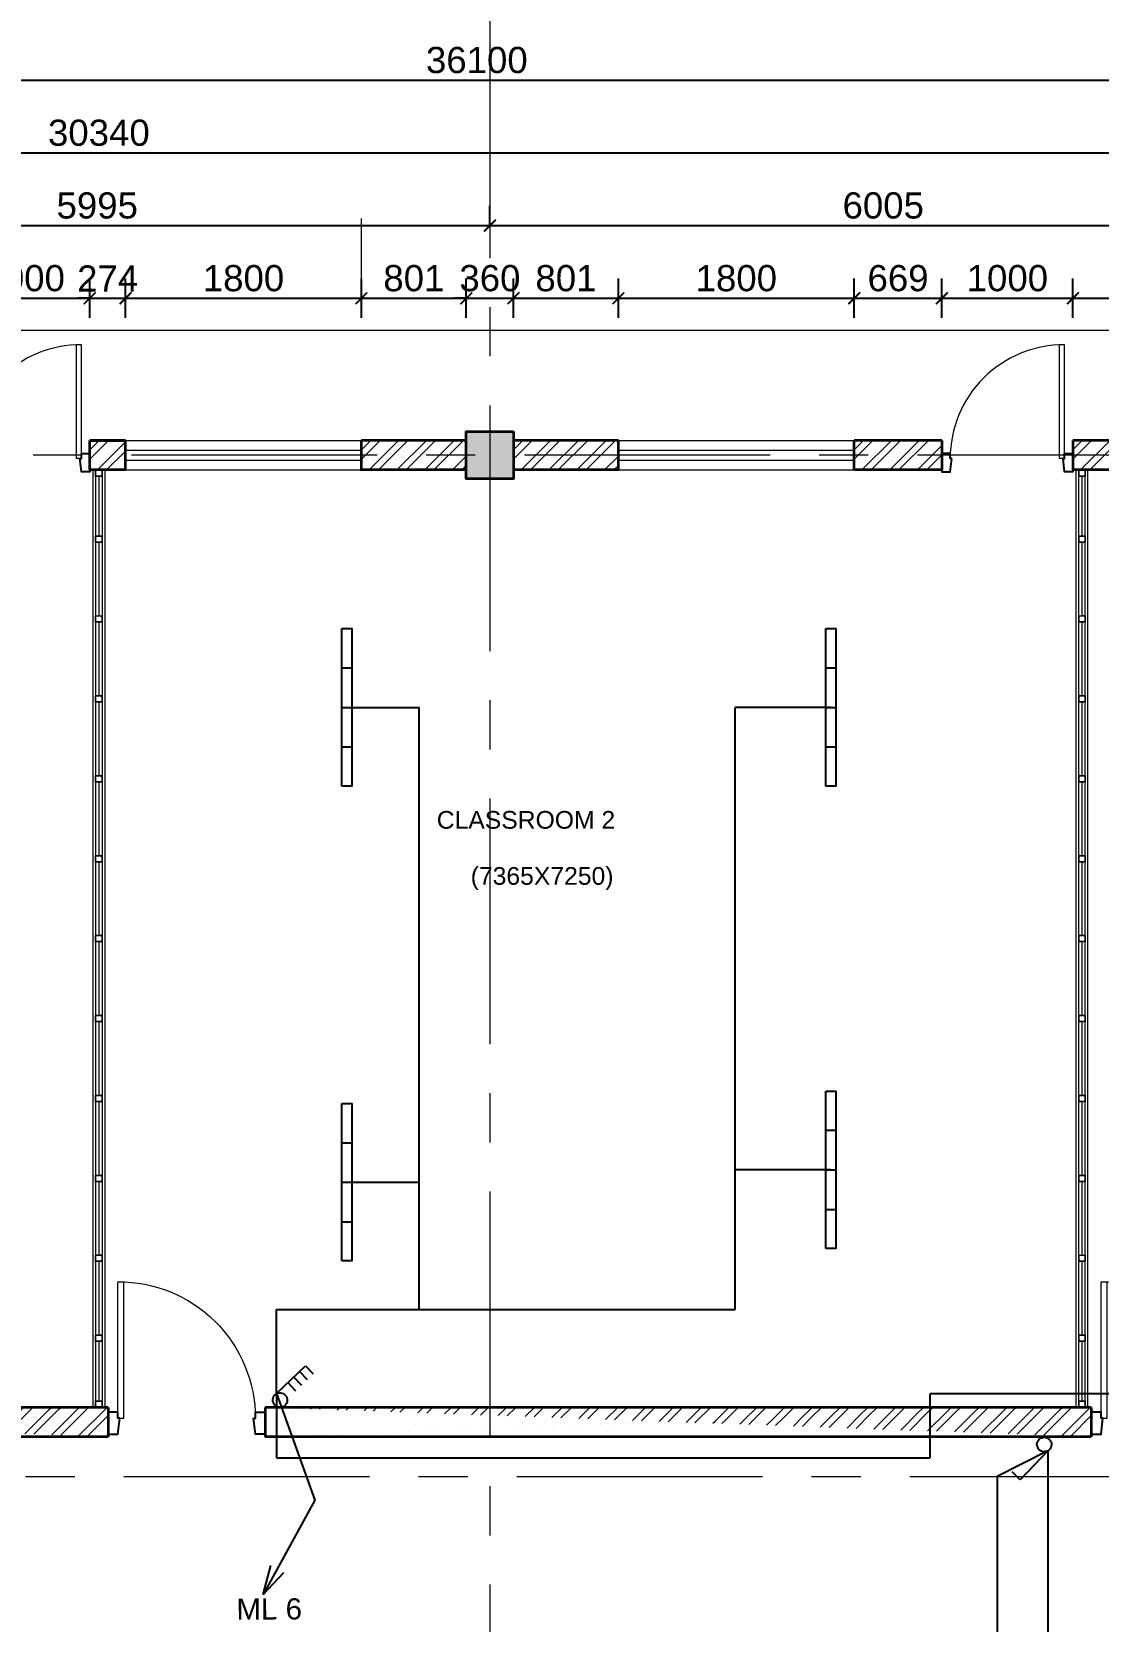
# Model space of a CAD drawing. Header units: inches. Extents: x 527934 to 2134587, y -408734 to 227304.
# Drawn here: x 1713119 to 1721260, y 605 to 12737 of the extents above; entities that cross this region are included whole.
import ezdxf

# ---------------------------------------------------------------- set-up
doc = ezdxf.new("R2010")
doc.units = ezdxf.units.IN
doc.header["$MEASUREMENT"] = 0
doc.linetypes.add('CENTER', pattern=[2, 1.25, -0.25, 0.25, -0.25])
for name, color, linetype, lineweight in [('1 LIGHT N SWITCH', 3, 'Continuous', 25), ('6 LIGHT PT WIRING', 3, 'Continuous', 25), ('centre line', 1, 'CENTER', 9), ('dim', 253, 'Continuous', 9), ('door', 77, 'Continuous', 13), ('enclosure - exterior', 30, 'Continuous', 30), ('furniture', 253, 'Continuous', 5), ('hatch', 250, 'Continuous', 5), ('hatch 2', 251, 'Continuous', 5), ('Index_Contour', 1, 'Continuous', 20), ('INSULATION', 253, 'Continuous', 5), ('metal', 40, 'Continuous', 18), ('partition wall', 5, 'Continuous', 20), ('plinth', 5, 'Continuous', 9), ('sill', 253, 'Continuous', 13), ('text', 7, 'Continuous', 13), ('wall - brick', 30, 'Continuous', 35), ('window', 1, 'Continuous', 15)]:
    doc.layers.add(name, color=color, linetype=linetype, lineweight=lineweight)
doc.styles.add('labelling', font='arial.ttf')
doc.styles.get("Standard").update_dxf_attribs({"font": 'arial.ttf'})
doc.linetypes.add('BATTING', pattern='A,0.0001,-0.1,[134,ltypeshp.shx,S=0.1,R=0,X=-0.1,Y=0],-0.2,[134,ltypeshp.shx,S=0.1,R=180,X=0.1,Y=0],-0.1', length=0.4001)
doc.dimstyles.new('dim 100', dxfattribs={"dimtxt": 200, "dimasz": 90, "dimexe": 150, "dimexo": 150, "dimgap": 50, "dimtad": 1, "dimdec": 0, "dimzin": 0, "dimdsep": 46, "dimtxsty": 'Standard', "dimblk": 'ARCHTICK', "dimcen": 100, "dimdle": 150, "dimazin": 0, "dimtfac": 1, "dimtdec": 0, "dimtix": 1, "dimtmove": 2, "dimatfit": 3, "dimfxl": 150, "dimfxlon": 1, "dimtolj": 1, "dimtzin": 0, "dimarcsym": 0})

# ---------------------------------------------------------------- blocks, each defined once
blk = doc.blocks.new('hhhddhdhhdhd')
at = {"layer": 'hatch 2'}
h = blk.add_hatch(dxfattribs=at)
h.set_pattern_fill('ANSI31', color=256, scale=10.11854614201475, angle=180)
h.set_pattern_definition([(225, (0, 0), (0.8943615740959506, -0.894361574095951), [])])
h.paths.add_polyline_path([(2732476.997218427, 3237924.497344343), (2732476.997218427, 3237970.497344343), (2732522.997218427, 3237970.497344343), (2732522.997218427, 3237924.497344343)], flags=16)
edge = h.paths.add_edge_path()
edge.add_line((2732475.497218427, 3237972.497344343), (2732524.497218427, 3237972.497344343))
edge.add_arc((2732524.497218427, 3237971.997344343), 0.5, 0, 90, ccw=False)
edge.add_line((2732524.997218427, 3237971.997344343), (2732524.997218427, 3237922.997344343))
edge.add_arc((2732524.497218427, 3237922.997344343), 0.5, -90, 0, ccw=False)
edge.add_line((2732524.497218427, 3237922.497344343), (2732475.497218427, 3237922.497344343))
edge.add_arc((2732475.497218427, 3237922.997344343), 0.5, 180, 270, ccw=False)
edge.add_line((2732474.997218427, 3237922.997344343), (2732474.997218427, 3237971.809960568))
edge.add_arc((2732475.621186423, 3237971.881629747), 0.628070479563874, 101.38373853772163, 186.5522990226772, ccw=False)
at = {"layer": 'metal'}
for p, q in [((2732474.997218427, 3237922.997344343), (2732474.997218427, 3237971.809960568)), ((2732475.497218427, 3237972.497344343), (2732524.497218427, 3237972.497344343)), ((2732524.497218427, 3237922.497344343), (2732475.497218427, 3237922.497344343)), ((2732476.997218427, 3237970.497344343), (2732522.997218427, 3237970.497344343)), ((2732476.997218427, 3237924.497344343), (2732476.997218427, 3237970.497344343)), ((2732522.997218427, 3237924.497344343), (2732476.997218427, 3237924.497344343)), ((2732522.997218427, 3237970.497344343), (2732522.997218427, 3237924.497344343)), ((2732524.997218427, 3237971.997344343), (2732524.997218427, 3237922.997344343))]:
    blk.add_line(p, q, dxfattribs=at)
for centre, radius, start, end in [((2732475.621186423, 3237971.881629747), 0.628070479563874, 101.3837385377217, 186.5522990226772), ((2732475.497218427, 3237922.997344343), 0.5, 180, 270), ((2732524.497218427, 3237971.997344343), 0.5, 0, 90), ((2732524.497218427, 3237922.997344343), 0.5, 270, 0)]:
    blk.add_arc(centre, radius, start, end, dxfattribs=at)
blk = doc.blocks.new('Dd1')
at = {"layer": 'door'}
for p, q in [((6330598.909815274, 14377.03910187684), (6330624.909815274, 14377.03910187684)), ((6330624.909815274, 14377.03910187684), (6330624.909815274, 13509.62916418879)), ((6330586.909815274, 14339.03910187684), (6330586.909815273, 13509.05983945176))]:
    blk.add_line(p, q, dxfattribs=at)
at = {"layer": 'door', "lineweight": 25}
for points in [[(6330598.909815274, 14377.03910187684), (6330586.909815274, 14377.03910187684), (6330586.909815274, 14339.03910187684), (6330523.909815274, 14339.03910187684), (6330523.909815274, 14479.03910187684), (6330586.909815274, 14479.03910187684)], [(6331448.909815274, 14377.03910187684), (6331460.909815274, 14377.03910187684), (6331460.909815274, 14339.03910187684), (6331523.909815274, 14339.03910187684), (6331523.909815274, 14479.03910187684), (6331460.909815274, 14479.03910187684)]]:
    blk.add_lwpolyline(points, close=True, dxfattribs=at)
at = {"layer": 'door'}
blk.add_arc((6330592.909815274, 14377.03910187684), 868, 269.6039430704651, 0, dxfattribs=at)
blk = doc.blocks.new('_ArchTick')
at = {"color": 0, "linetype": 'ByBlock', "const_width": 0.15}
blk.add_lwpolyline([(-0.5, -0.5), (0.5, 0.5)], dxfattribs=at)
blk = doc.blocks.new('*D2528')
at = {"layer": 'Defpoints', "color": 0, "ltscale": 400}
for p in [(1713561.265545186, 10702.72027792875), (1712561.266017248, 9392.117507182062), (1713561.265545186, 9392.117507182062)]:
    blk.add_point(p, dxfattribs=at)
at = {"layer": 'dim', "color": 0, "lineweight": -2, "ltscale": 400}
for p, q in [((1712561.266017248, 10552.72027792875), (1712561.266017248, 10852.72027792875)), ((1713561.265545186, 10552.72027792875), (1713561.265545186, 10852.72027792875)), ((1712411.266017248, 10702.72027792875), (1713711.265545186, 10702.72027792875))]:
    blk.add_line(p, q, dxfattribs=at)
at = {"layer": 'dim', "color": 0, "lineweight": -2, "ltscale": 400, "xscale": 90, "yscale": 90, "zscale": 90, "rotation": 180}
blk.add_blockref('_ArchTick', (1712561.266017248, 10702.72027792875), dxfattribs=at)
at = {"layer": 'dim', "color": 0, "lineweight": -2, "ltscale": 400, "xscale": 90, "yscale": 90, "zscale": 90}
blk.add_blockref('_ArchTick', (1713561.265545186, 10702.72027792875), dxfattribs=at)
at = {"layer": 'dim', "color": 0, "ltscale": 400, "insert": (1713061.265781217, 10854.83487547309), "char_height": 200, "attachment_point": 5}
blk.add_mtext('\\A1;1000', dxfattribs=at)
blk = doc.blocks.new('*D2529')
at = {"layer": 'Defpoints', "color": 0, "ltscale": 400}
for p in [(1715635.265484822, 10702.72027792875), (1713835.265484823, 9617.117507182527), (1715635.265484822, 9617.117507182527)]:
    blk.add_point(p, dxfattribs=at)
at = {"layer": 'dim', "color": 0, "lineweight": -2, "ltscale": 400}
for p, q in [((1713835.265484823, 10552.72027792875), (1713835.265484823, 10852.72027792875)), ((1715635.265484822, 10552.72027792875), (1715635.265484822, 10852.72027792875)), ((1713685.265484823, 10702.72027792875), (1715785.265484822, 10702.72027792875))]:
    blk.add_line(p, q, dxfattribs=at)
at = {"layer": 'dim', "color": 0, "lineweight": -2, "ltscale": 400, "xscale": 90, "yscale": 90, "zscale": 90, "rotation": 180}
blk.add_blockref('_ArchTick', (1713835.265484823, 10702.72027792875), dxfattribs=at)
at = {"layer": 'dim', "color": 0, "lineweight": -2, "ltscale": 400, "xscale": 90, "yscale": 90, "zscale": 90}
blk.add_blockref('_ArchTick', (1715635.265484822, 10702.72027792875), dxfattribs=at)
at = {"layer": 'dim', "color": 0, "ltscale": 400, "insert": (1714735.265484823, 10854.83487547309), "char_height": 200, "attachment_point": 5}
blk.add_mtext('\\A1;1800', dxfattribs=at)
blk = doc.blocks.new('*D2530')
at = {"layer": 'Defpoints', "color": 0, "ltscale": 400}
for p in [(1716436.265484822, 10702.72027792875), (1715635.265484822, 9617.117507182527), (1716436.265484822, 9617.117507182527)]:
    blk.add_point(p, dxfattribs=at)
at = {"layer": 'dim', "color": 0, "lineweight": -2, "ltscale": 400}
for p, q in [((1715635.265484822, 10552.72027792875), (1715635.265484822, 10852.72027792875)), ((1716436.265484822, 10552.72027792875), (1716436.265484822, 10852.72027792875)), ((1715485.265484822, 10702.72027792875), (1716586.265484822, 10702.72027792875))]:
    blk.add_line(p, q, dxfattribs=at)
at = {"layer": 'dim', "color": 0, "lineweight": -2, "ltscale": 400, "xscale": 90, "yscale": 90, "zscale": 90, "rotation": 180}
blk.add_blockref('_ArchTick', (1715635.265484822, 10702.72027792875), dxfattribs=at)
at = {"layer": 'dim', "color": 0, "lineweight": -2, "ltscale": 400, "xscale": 90, "yscale": 90, "zscale": 90}
blk.add_blockref('_ArchTick', (1716436.265484822, 10702.72027792875), dxfattribs=at)
at = {"layer": 'dim', "color": 0, "ltscale": 400, "insert": (1716035.765484822, 10854.83487547309), "char_height": 200, "attachment_point": 5}
blk.add_mtext('\\A1;801', dxfattribs=at)
blk = doc.blocks.new('*D2531')
at = {"layer": 'Defpoints', "color": 0, "ltscale": 400}
for p in [(1716796.265484822, 10702.72027792875), (1716436.265484822, 9684.617507182527), (1716796.265484822, 9684.617507182527)]:
    blk.add_point(p, dxfattribs=at)
at = {"layer": 'dim', "color": 0, "lineweight": -2, "ltscale": 400}
for p, q in [((1716436.265484822, 10552.72027792875), (1716436.265484822, 10852.72027792875)), ((1716796.265484822, 10552.72027792875), (1716796.265484822, 10852.72027792875)), ((1716436.265484822, 10702.72027792875), (1716346.265484822, 10702.72027792875)), ((1716436.265484822, 10702.72027792875), (1716796.265484822, 10702.72027792875)), ((1716796.265484822, 10702.72027792875), (1716886.265484822, 10702.72027792875))]:
    blk.add_line(p, q, dxfattribs=at)
at = {"layer": 'dim', "color": 0, "lineweight": -2, "ltscale": 400, "xscale": 90, "yscale": 90, "zscale": 90}
blk.add_blockref('_ArchTick', (1716436.265484822, 10702.72027792875), dxfattribs=at)
at = {"layer": 'dim', "color": 0, "lineweight": -2, "ltscale": 400, "xscale": 90, "yscale": 90, "zscale": 90, "rotation": 180}
blk.add_blockref('_ArchTick', (1716796.265484822, 10702.72027792875), dxfattribs=at)
at = {"layer": 'dim', "color": 0, "ltscale": 400, "insert": (1716616.265484822, 10854.9030882971), "char_height": 200, "attachment_point": 5}
blk.add_mtext('\\A1;360', dxfattribs=at)
blk = doc.blocks.new('*D2532')
at = {"layer": 'Defpoints', "color": 0, "ltscale": 400}
for p in [(1717597.265515205, 10702.72027792875), (1716796.265484822, 9617.117507182062), (1717597.265515205, 9617.117507182062)]:
    blk.add_point(p, dxfattribs=at)
at = {"layer": 'dim', "color": 0, "lineweight": -2, "ltscale": 400}
for p, q in [((1716796.265484822, 10552.72027792875), (1716796.265484822, 10852.72027792875)), ((1717597.265515205, 10552.72027792875), (1717597.265515205, 10852.72027792875)), ((1716646.265484822, 10702.72027792875), (1717747.265515205, 10702.72027792875))]:
    blk.add_line(p, q, dxfattribs=at)
at = {"layer": 'dim', "color": 0, "lineweight": -2, "ltscale": 400, "xscale": 90, "yscale": 90, "zscale": 90, "rotation": 180}
blk.add_blockref('_ArchTick', (1716796.265484822, 10702.72027792875), dxfattribs=at)
at = {"layer": 'dim', "color": 0, "lineweight": -2, "ltscale": 400, "xscale": 90, "yscale": 90, "zscale": 90}
blk.add_blockref('_ArchTick', (1717597.265515205, 10702.72027792875), dxfattribs=at)
at = {"layer": 'dim', "color": 0, "ltscale": 400, "insert": (1717196.765500013, 10854.83487547309), "char_height": 200, "attachment_point": 5}
blk.add_mtext('\\A1;801', dxfattribs=at)
blk = doc.blocks.new('*D2533')
at = {"layer": 'Defpoints', "color": 0, "ltscale": 400}
for p in [(1719397.265515205, 10702.72027792875), (1717597.265515205, 9617.117507182527), (1719397.265515205, 9617.117507182527)]:
    blk.add_point(p, dxfattribs=at)
at = {"layer": 'dim', "color": 0, "lineweight": -2, "ltscale": 400}
for p, q in [((1717597.265515205, 10552.72027792875), (1717597.265515205, 10852.72027792875)), ((1719397.265515205, 10552.72027792875), (1719397.265515205, 10852.72027792875)), ((1717447.265515205, 10702.72027792875), (1719547.265515205, 10702.72027792875))]:
    blk.add_line(p, q, dxfattribs=at)
at = {"layer": 'dim', "color": 0, "lineweight": -2, "ltscale": 400, "xscale": 90, "yscale": 90, "zscale": 90, "rotation": 180}
blk.add_blockref('_ArchTick', (1717597.265515205, 10702.72027792875), dxfattribs=at)
at = {"layer": 'dim', "color": 0, "lineweight": -2, "ltscale": 400, "xscale": 90, "yscale": 90, "zscale": 90}
blk.add_blockref('_ArchTick', (1719397.265515205, 10702.72027792875), dxfattribs=at)
at = {"layer": 'dim', "color": 0, "ltscale": 400, "insert": (1718497.265515205, 10854.83487547309), "char_height": 200, "attachment_point": 5}
blk.add_mtext('\\A1;1800', dxfattribs=at)
blk = doc.blocks.new('*D2534')
at = {"layer": 'Defpoints', "color": 0, "ltscale": 400}
for p in [(1720066.265545588, 10702.72027792875), (1719397.265515205, 9617.117507182527), (1720066.265545588, 9617.117507182062)]:
    blk.add_point(p, dxfattribs=at)
at = {"layer": 'dim', "color": 0, "lineweight": -2, "ltscale": 400}
for p, q in [((1719397.265515205, 10552.72027792875), (1719397.265515205, 10852.72027792875)), ((1720066.265545588, 10552.72027792875), (1720066.265545588, 10852.72027792875)), ((1719247.265515205, 10702.72027792875), (1720216.265545588, 10702.72027792875))]:
    blk.add_line(p, q, dxfattribs=at)
at = {"layer": 'dim', "color": 0, "lineweight": -2, "ltscale": 400, "xscale": 90, "yscale": 90, "zscale": 90, "rotation": 180}
blk.add_blockref('_ArchTick', (1719397.265515205, 10702.72027792875), dxfattribs=at)
at = {"layer": 'dim', "color": 0, "lineweight": -2, "ltscale": 400, "xscale": 90, "yscale": 90, "zscale": 90}
blk.add_blockref('_ArchTick', (1720066.265545588, 10702.72027792875), dxfattribs=at)
at = {"layer": 'dim', "color": 0, "ltscale": 400, "insert": (1719731.765530396, 10854.83487547309), "char_height": 200, "attachment_point": 5}
blk.add_mtext('\\A1;669', dxfattribs=at)
blk = doc.blocks.new('*D2535')
at = {"layer": 'Defpoints', "color": 0, "ltscale": 400}
for p in [(1721066.265545587, 10702.72027792875), (1720066.265545588, 9617.117507182062), (1721066.265545587, 9617.117507184157)]:
    blk.add_point(p, dxfattribs=at)
at = {"layer": 'dim', "color": 0, "lineweight": -2, "ltscale": 400}
for p, q in [((1720066.265545588, 10552.72027792875), (1720066.265545588, 10852.72027792875)), ((1721066.265545587, 10552.72027792875), (1721066.265545587, 10852.72027792875)), ((1719916.265545588, 10702.72027792875), (1721216.265545587, 10702.72027792875))]:
    blk.add_line(p, q, dxfattribs=at)
at = {"layer": 'dim', "color": 0, "lineweight": -2, "ltscale": 400, "xscale": 90, "yscale": 90, "zscale": 90, "rotation": 180}
blk.add_blockref('_ArchTick', (1720066.265545588, 10702.72027792875), dxfattribs=at)
at = {"layer": 'dim', "color": 0, "lineweight": -2, "ltscale": 400, "xscale": 90, "yscale": 90, "zscale": 90}
blk.add_blockref('_ArchTick', (1721066.265545587, 10702.72027792875), dxfattribs=at)
at = {"layer": 'dim', "color": 0, "ltscale": 400, "insert": (1720566.265545587, 10854.83487547309), "char_height": 200, "attachment_point": 5}
blk.add_mtext('\\A1;1000', dxfattribs=at)
blk = doc.blocks.new('*D2536')
at = {"layer": 'Defpoints', "color": 0, "ltscale": 400}
for p in [(1722441.265484822, 10702.72027792875), (1721066.265545587, 9617.117507184157), (1722441.265484822, 9617.117507182527)]:
    blk.add_point(p, dxfattribs=at)
at = {"layer": 'dim', "color": 0, "lineweight": -2, "ltscale": 400}
for p, q in [((1721066.265545587, 10552.72027792875), (1721066.265545587, 10852.72027792875)), ((1722441.265484822, 10552.72027792875), (1722441.265484822, 10852.72027792875)), ((1720916.265545587, 10702.72027792875), (1722591.265484822, 10702.72027792875))]:
    blk.add_line(p, q, dxfattribs=at)
at = {"layer": 'dim', "color": 0, "lineweight": -2, "ltscale": 400, "xscale": 90, "yscale": 90, "zscale": 90, "rotation": 180}
blk.add_blockref('_ArchTick', (1721066.265545587, 10702.72027792875), dxfattribs=at)
at = {"layer": 'dim', "color": 0, "lineweight": -2, "ltscale": 400, "xscale": 90, "yscale": 90, "zscale": 90}
blk.add_blockref('_ArchTick', (1722441.265484822, 10702.72027792875), dxfattribs=at)
at = {"layer": 'dim', "color": 0, "ltscale": 400, "insert": (1721753.765515205, 10854.9030882971), "char_height": 200, "attachment_point": 5}
blk.add_mtext('\\A1;1375', dxfattribs=at)
blk = doc.blocks.new('*D2092')
at = {"layer": 'Defpoints', "color": 0, "ltscale": 400}
for p in [(1728801.265545587, 11812.72027792875), (1698461.265545587, 9675.208119799849), (1728801.265545587, 9675.208119799849)]:
    blk.add_point(p, dxfattribs=at)
at = {"layer": 'dim', "color": 0, "lineweight": -2, "ltscale": 400}
for p, q in [((1698461.265545587, 11662.72027792875), (1698461.265545587, 11962.72027792875)), ((1728801.265545587, 11662.72027792875), (1728801.265545587, 11962.72027792875)), ((1698311.265545587, 11812.72027792875), (1728951.265545587, 11812.72027792875))]:
    blk.add_line(p, q, dxfattribs=at)
at = {"layer": 'dim', "color": 0, "lineweight": -2, "ltscale": 400, "xscale": 90, "yscale": 90, "zscale": 90, "rotation": 180}
blk.add_blockref('_ArchTick', (1698461.265545587, 11812.72027792875), dxfattribs=at)
at = {"layer": 'dim', "color": 0, "lineweight": -2, "ltscale": 400, "xscale": 90, "yscale": 90, "zscale": 90}
blk.add_blockref('_ArchTick', (1728801.265545587, 11812.72027792875), dxfattribs=at)
at = {"layer": 'dim', "color": 0, "ltscale": 400, "insert": (1713631.265545587, 11964.9030882971), "char_height": 200, "attachment_point": 5}
blk.add_mtext('\\A1;30340', dxfattribs=at)
blk = doc.blocks.new('*D2121')
at = {"layer": 'Defpoints', "color": 0, "ltscale": 400}
for p in [(1734566.26554559, 12367.72027792875), (1698466.265545587, 775.8521177307703), (1734566.26554559, 775.8521177307703)]:
    blk.add_point(p, dxfattribs=at)
at = {"layer": 'dim', "color": 0, "lineweight": -2, "ltscale": 400}
for p, q in [((1698466.265545587, 12217.72027792875), (1698466.265545587, 12517.72027792875)), ((1734566.26554559, 12217.72027792875), (1734566.26554559, 12517.72027792875)), ((1698316.265545587, 12367.72027792875), (1734716.26554559, 12367.72027792875))]:
    blk.add_line(p, q, dxfattribs=at)
at = {"layer": 'dim', "color": 0, "lineweight": -2, "ltscale": 400, "xscale": 90, "yscale": 90, "zscale": 90, "rotation": 180}
blk.add_blockref('_ArchTick', (1698466.265545587, 12367.72027792875), dxfattribs=at)
at = {"layer": 'dim', "color": 0, "lineweight": -2, "ltscale": 400, "xscale": 90, "yscale": 90, "zscale": 90}
blk.add_blockref('_ArchTick', (1734566.26554559, 12367.72027792875), dxfattribs=at)
at = {"layer": 'dim', "color": 0, "ltscale": 400, "insert": (1716516.265545588, 12519.9030882971), "char_height": 200, "attachment_point": 5}
blk.add_mtext('\\A1;36100', dxfattribs=at)
blk = doc.blocks.new('*D2594')
at = {"layer": 'Defpoints', "color": 0, "ltscale": 400}
for p in [(1713835.265484823, 10702.72027792875), (1713561.265545587, 9617.117507182527), (1713835.265484823, 9617.117507182527)]:
    blk.add_point(p, dxfattribs=at)
at = {"layer": 'furniture', "color": 0, "lineweight": -2, "ltscale": 400}
for p, q in [((1713561.265545587, 10552.72027792875), (1713561.265545587, 10852.72027792875)), ((1713835.265484823, 10552.72027792875), (1713835.265484823, 10852.72027792875)), ((1713561.265545587, 10702.72027792875), (1713471.265545587, 10702.72027792875)), ((1713561.265545587, 10702.72027792875), (1713835.265484823, 10702.72027792875)), ((1713835.265484823, 10702.72027792875), (1713925.265484823, 10702.72027792875))]:
    blk.add_line(p, q, dxfattribs=at)
at = {"layer": 'furniture', "color": 0, "lineweight": -2, "ltscale": 400, "xscale": 90, "yscale": 90, "zscale": 90}
blk.add_blockref('_ArchTick', (1713561.265545587, 10702.72027792875), dxfattribs=at)
at = {"layer": 'furniture', "color": 0, "lineweight": -2, "ltscale": 400, "xscale": 90, "yscale": 90, "zscale": 90, "rotation": 180}
blk.add_blockref('_ArchTick', (1713835.265484823, 10702.72027792875), dxfattribs=at)
at = {"layer": 'furniture', "color": 0, "ltscale": 400, "insert": (1713698.265515205, 10853.12955487281), "char_height": 200, "attachment_point": 5}
blk.add_mtext('\\A1;274', dxfattribs=at)
blk = doc.blocks.new('*D2123')
at = {"layer": 'Defpoints', "color": 0, "ltscale": 400}
for p in [(1710621.265484822, 11257.72027792863), (1716616.265484822, 11257.72027791635), (1716616.265484822, 11257.72027792875)]:
    blk.add_point(p, dxfattribs=at)
at = {"layer": 'furniture', "color": 0, "lineweight": -2, "ltscale": 400}
for p, q in [((1710621.265484822, 11257.72027792875), (1710621.265484822, 11407.72027792875)), ((1716616.265484822, 11257.72027792875), (1716616.265484822, 11407.72027792875)), ((1710471.265484822, 11257.72027792875), (1716766.265484822, 11257.72027792875))]:
    blk.add_line(p, q, dxfattribs=at)
at = {"layer": 'furniture', "color": 0, "lineweight": -2, "ltscale": 400, "xscale": 90, "yscale": 90, "zscale": 90, "rotation": 180}
blk.add_blockref('_ArchTick', (1710621.265484822, 11257.72027792875), dxfattribs=at)
at = {"layer": 'furniture', "color": 0, "lineweight": -2, "ltscale": 400, "xscale": 90, "yscale": 90, "zscale": 90}
blk.add_blockref('_ArchTick', (1716616.265484822, 11257.72027792875), dxfattribs=at)
at = {"layer": 'furniture', "color": 0, "ltscale": 400, "insert": (1713618.765484822, 11409.83487547309), "char_height": 200, "attachment_point": 5}
blk.add_mtext('\\A1;5995', dxfattribs=at)
blk = doc.blocks.new('*D2124')
at = {"layer": 'Defpoints', "color": 0, "ltscale": 400}
for p in [(1716616.265484822, 11257.72027792875), (1722621.265484822, 11257.72027792264), (1722621.265484822, 11257.72027792881)]:
    blk.add_point(p, dxfattribs=at)
at = {"layer": 'furniture', "color": 0, "lineweight": -2, "ltscale": 400}
for p, q in [((1716616.265484822, 11257.72027792881), (1716616.265484822, 11407.72027792881)), ((1722621.265484822, 11257.72027792881), (1722621.265484822, 11407.72027792881)), ((1716466.265484822, 11257.72027792881), (1722771.265484822, 11257.72027792881))]:
    blk.add_line(p, q, dxfattribs=at)
at = {"layer": 'furniture', "color": 0, "lineweight": -2, "ltscale": 400, "xscale": 90, "yscale": 90, "zscale": 90, "rotation": 180}
blk.add_blockref('_ArchTick', (1716616.265484822, 11257.72027792881), dxfattribs=at)
at = {"layer": 'furniture', "color": 0, "lineweight": -2, "ltscale": 400, "xscale": 90, "yscale": 90, "zscale": 90}
blk.add_blockref('_ArchTick', (1722621.265484822, 11257.72027792881), dxfattribs=at)
at = {"layer": 'furniture', "color": 0, "ltscale": 400, "insert": (1719618.765484822, 11409.83487547314), "char_height": 200, "attachment_point": 5}
blk.add_mtext('\\A1;6005', dxfattribs=at)
blk = doc.blocks.new('1x36 TL MO')
at = {"color": 3}
for p, q in [((11329249.02038542, 640104.8315080923), (11330289.84068898, 640104.8315080923)), ((11329507.36294379, 640104.8315080923), (11329507.36294379, 640038.1244651896)), ((11329768.83599621, 640104.8315080923), (11329768.83599621, 640038.1244651896)), ((11330030.30904857, 640104.8315080923), (11330030.30904857, 640038.1244651896))]:
    blk.add_line(p, q, dxfattribs=at)
blk.add_lwpolyline([(11330289.84068898, 640104.8315080923), (11330289.84068898, 640038.1244651896), (11329249.02038542, 640038.1244651896), (11329249.02038542, 640104.8315080923)], dxfattribs=at)
blk = doc.blocks.new('4 gang')
at = {"color": 3}
for p, q in [((546617.426804962, 231935.5275549548), (546738.1279830508, 232137.4248327123)), ((546713.575639265, 232096.6259608971), (546769.5282585792, 232062.8812287929)), ((546738.1279830508, 232137.4248327123), (546794.080602514, 232103.6801005708)), ((546664.7655576341, 232014.7112503083), (546720.7181771718, 231980.9665181669)), ((546689.2196994893, 232055.6157777639), (546745.1723189525, 232021.8710456597))]:
    blk.add_line(p, q, dxfattribs=at)
blk.add_circle((546647.6656181238, 231903.4502330976), 42.67406157476853, dxfattribs=at)
blk = doc.blocks.new('one gang')
at = {"color": 3}
for p, q in [((546568.243467755, 231598.6086342963), (546688.9446459183, 231800.5059120538)), ((546688.9446459183, 231800.5059120538), (546744.8972653815, 231766.7611799123))]:
    blk.add_line(p, q, dxfattribs=at)
blk.add_circle((546598.4822809914, 231566.531312439), 42.67406157476853, dxfattribs=at)
blk = doc.blocks.new('*U1924')
at = {"color": 3}
for p, q in [((-181347.919731918, -126936.5989511956), (-181360.0413752432, -126920.0627020308)), ((-181360.0413752432, -126920.0627020308), (-181357.9175424654, -126925.3694409293)), ((-181360.0413752432, -126920.0627020308), (-181355.6728179447, -126923.7239801159)), ((-181326.3564004825, -126938.5625152928), (-181347.919731918, -126936.5989511956))]:
    blk.add_line(p, q, dxfattribs=at)

msp = doc.modelspace()

# ---------------------------------------------------------------- hatches: boundary and pattern name
h = msp.add_hatch()
h.set_pattern_fill('ANSI31', color=256, scale=10, angle=-90.00000000000006)
h.set_pattern_definition([(314.9999999999999, (1763797.265545587, 182312.1175071825), (0.8838834764831852, 0.8838834764831835), [])])
h.paths.add_polyline_path([(1698691.265545587, 9392.117507182527), (1698691.265545587, 9622.117507182527), (1698461.265545587, 9622.117507182527), (1698461.265545587, 9392.117507182527)])
h.paths.add_polyline_path([(1698753.765545587, -3362.882492817473), (1698753.765545587, -3012.882492817473), (1698403.765545587, -3012.882492817473), (1698403.765545587, -3362.882492817473)])
h.paths.add_polyline_path([(1698753.765545587, -8252.882492817473), (1698753.765545587, -7902.882492817473), (1698403.765545587, -7902.882492817473), (1698403.765545587, -8252.882492817473)])
h.paths.add_polyline_path([(1698753.765545587, -13148.88249281747), (1698753.765545587, -12798.88249281747), (1698403.765545587, -12798.88249281747), (1698403.765545587, -13148.88249281747)])
h.paths.add_polyline_path([(1698691.265545587, -20887.88249281747), (1698691.265545587, -20657.88249281747), (1698461.265545587, -20657.88249281747), (1698461.265545587, -20887.88249281747)])
h.paths.add_polyline_path([(1704811.265484822, -20950.38249281747), (1704811.265484822, -20590.38249281747), (1704451.265484822, -20590.38249281747), (1704451.265484822, -20950.38249281747)])
h.paths.add_polyline_path([(1710801.265484822, -20950.38249281747), (1710801.265484822, -20590.38249281747), (1710441.265484822, -20590.38249281747), (1710441.265484822, -20950.38249281747)])
h.paths.add_polyline_path([(1716796.265484822, -20950.38249281747), (1716796.265484822, -20590.38249281747), (1716436.265484822, -20590.38249281747), (1716436.265484822, -20950.38249281747)])
h.paths.add_polyline_path([(1722801.265484822, -20950.38249281747), (1722801.265484822, -20590.38249281747), (1722441.265484822, -20590.38249281747), (1722441.265484822, -20950.38249281747)])
h.paths.add_polyline_path([(1728801.265545587, -20887.88249281747), (1728801.265545587, -20657.88249281747), (1728571.265545587, -20657.88249281747), (1728571.265545587, -20887.88249281747)])
h.paths.add_polyline_path([(1728858.765545587, -13148.88249281747), (1728858.765545587, -12798.88249281747), (1728508.765545587, -12798.88249281747), (1728508.765545587, -13148.88249281747)])
h.paths.add_polyline_path([(1728858.765545587, -8252.882492817473), (1728858.765545587, -7902.882492817473), (1728508.765545587, -7902.882492817473), (1728508.765545587, -8252.882492817473)])
h.paths.add_polyline_path([(1728858.765545587, -3362.882492817473), (1728858.765545587, -3012.882492817473), (1728508.765545587, -3012.882492817473), (1728508.765545587, -3362.882492817473)])
h.paths.add_polyline_path([(1728858.765545587, 1533.117507182527), (1728858.765545587, 1883.117507182527), (1728508.765545587, 1883.117507182527), (1728508.765545587, 1533.117507182527)])
h.paths.add_polyline_path([(1728801.265545587, 9392.117507182527), (1728801.265545587, 9622.117507182527), (1728571.265545587, 9622.117507182527), (1728571.265545587, 9392.117507182527)])
h.paths.add_polyline_path([(1722801.265484822, 9324.617507182527), (1722801.265484822, 9684.617507182527), (1722441.265484822, 9684.617507182527), (1722441.265484822, 9324.617507182527)])
h.paths.add_polyline_path([(1716796.265484822, 9324.617507182527), (1716796.265484822, 9684.617507182527), (1716436.265484822, 9684.617507182527), (1716436.265484822, 9324.617507182527)])
h.paths.add_polyline_path([(1710801.265484822, 9324.617507182527), (1710801.265484822, 9684.617507182527), (1710441.265484822, 9684.617507182527), (1710441.265484822, 9324.617507182527)])
h.paths.add_polyline_path([(1704811.265484822, 9324.617507182527), (1704811.265484822, 9684.617507182527), (1704451.265484822, 9684.617507182527), (1704451.265484822, 9324.617507182527)])
at = {"layer": 'hatch', "lineweight": 5, "ltscale": 400}
h = msp.add_hatch(dxfattribs=at)
h.set_pattern_fill('ANSI32', color=256, scale=400)
h.set_pattern_definition([(45, (-910713.8666279796, 58770.33129144341), (-106.0660171779821, 106.0660171779821), []), (45, (-910643.1559499796, 58770.33129144341), (-106.0660171779821, 106.0660171779821), [])])
h.paths.add_polyline_path([(1713561.265646289, 9616.948428118834), (1713561.266388207, 9391.948428118834), (1713835.265521188, 9392.11750718276), (1713835.265448458, 9617.117507182295)])
h = msp.add_hatch(dxfattribs=at)
h.set_pattern_fill('ANSI32', color=256, scale=400)
h.set_pattern_definition([(45, (-908639.867160405, 58770.33129144341), (-106.0660171779821, 106.0660171779821), []), (45, (-908569.156482405, 58770.33129144341), (-106.0660171779821, 106.0660171779821), [])])
h.paths.add_polyline_path([(1715635.265113864, 9616.948428118834), (1715635.265855781, 9391.948428118834), (1716436.265521188, 9392.11750718276), (1716436.265448457, 9617.117507182295)])
h = msp.add_hatch(dxfattribs=at)
h.set_pattern_fill('ANSI32', color=256, scale=400)
h.set_pattern_definition([(45, (-907478.867160405, 58770.33129144294), (-106.0660171779821, 106.0660171779821), []), (45, (-907408.156482405, 58770.33129144294), (-106.0660171779821, 106.0660171779821), [])])
h.paths.add_polyline_path([(1716796.265113864, 9616.948428118369), (1716796.265855781, 9391.948428118369), (1717597.265521188, 9392.117507182295), (1717597.265448457, 9617.117507181829)])
h = msp.add_hatch(dxfattribs=at)
h.set_pattern_fill('ANSI32', color=256, scale=400)
h.set_pattern_definition([(45, (-904877.867130023, 58770.33129144341), (-106.0660171779821, 106.0660171779821), []), (45, (-904807.156452023, 58770.33129144341), (-106.0660171779821, 106.0660171779821), [])])
h.paths.add_polyline_path([(1719397.265144246, 9616.948428118834), (1719397.265886163, 9391.948428118834), (1720066.265581953, 9392.11750718276), (1720066.265509222, 9617.117507182295)])
h = msp.add_hatch(dxfattribs=at)
h.set_pattern_fill('ANSI32', color=256, scale=400)
h.set_pattern_definition([(45, (-903208.8670996409, 58770.33129144341), (-106.0660171779821, 106.0660171779821), []), (45, (-903138.1564216409, 58770.33129144341), (-106.0660171779821, 106.0660171779821), [])])
h.paths.add_polyline_path([(1721066.265174628, 9616.948428118834), (1721066.265916545, 9391.948428118834), (1722441.265049527, 9392.11750718276), (1722441.264976796, 9617.117507182295)])
h = msp.add_hatch(dxfattribs=at)
h.set_pattern_fill('ANSI32', color=256, scale=400)
h.set_pattern_definition([(45, (-916883.5005888585, 35826.50037050853), (-106.0660171779821, 106.0660171779821), []), (45, (-916812.7899108585, 35826.50037050853), (-106.0660171779821, 106.0660171779821), [])])
edge = h.paths.add_edge_path()
edge.add_line((1712181.265472849, 2012.107816877309), (1707396.265400227, 2012.107816877309))
edge.add_line((1713701.265472849, 2237.107816877775), (1707396.265400227, 2237.107816877309))
edge.add_line((1713701.265472849, 2012.107816877775), (1707396.265400227, 2012.107816877309))
edge.add_line((1707396.265398343, 2237.107816877309), (1707396.265325816, 2012.109024558216))
edge.add_line((1713701.265472849, 2237.107816877775), (1713701.265400118, 2012.107816876844))
h = msp.add_hatch(dxfattribs=at)
h.set_pattern_fill('ANSI32', color=256, scale=400)
h.set_pattern_definition([(45, (-909378.5005161273, 35826.50037050713), (-106.0660171779821, 106.0660171779821), []), (45, (-909307.7898381273, 35826.50037050713), (-106.0660171779821, 106.0660171779821), [])])
edge = h.paths.add_edge_path()
edge.add_line((1719686.265545581, 2012.107816875912), (1714901.265472958, 2012.107816875912))
edge.add_line((1721206.265545581, 2237.107816876378), (1714901.265472958, 2237.107816875912))
edge.add_line((1721206.26554558, 2012.107816876378), (1714901.265472958, 2012.107816875912))
edge.add_line((1714901.265471074, 2237.107816875912), (1714901.265398548, 2012.109024556819))
edge.add_line((1721206.265545581, 2237.107816876378), (1721206.265472849, 2012.107816875447))

# ---------------------------------------------------------------- linework, layer by layer
at = {"layer": '6 LIGHT PT WIRING', "ltscale": 400}
for p, q in [((1715523.765545586, 7579.617507722229), (1716075, 7579.617507722214)), ((1716075, 2984.5), (1716075, 7579.617507722214)), ((1718488.5, 2984.5), (1718488.5, 7579.617507722229)), ((1719218.765545586, 7579.617507722229), (1718488.5, 7579.617507722229)), ((1719218.765545586, 4049.617507722229), (1718488.5, 4049.617507722229)), ((1715523.765545586, 3954.617507722229), (1716075, 3954.617507722214)), ((1714987.336893537, 2343.227941291785), (1714987.336893537, 2984.5)), ((1714987.336893537, 2984.5), (1718488.5, 2984.5)), ((1714987.336893537, 2343.227941291785), (1714987.336893537, 1850.5)), ((1719976, 1850.5), (1719976, 2339.7279412918)), ((1722500.836893537, 2339.727941291785), (1719976, 2339.7279412918)), ((1714987.336893537, 1850.5), (1719976, 1850.5)), ((1720876.42573372, 1903.845432469854), (1720489, 1708.117507182527)), ((1720876.42573372, 1903.845432469854), (1720876.42573372, 293.6175071841863)), ((1720489, 1708.117507182527), (1720489, 17))]:
    msp.add_line(p, q, dxfattribs=at)
at = {"layer": 'centre line', "ltscale": 1500}
for p, q in [((1716616.265484822, 12884.61750718276), (1716616.265484823, -24601.99962949287)), ((1692879.523712615, 9507.117507182527), (1740028.12715113, 9507.117507182527)), ((1692822.023712615, 1708.117507182527), (1740028.12715113, 1708.117507182527))]:
    msp.add_line(p, q, dxfattribs=at)
at = {"layer": 'dim', "ltscale": 400}
msp.add_line((1713835.265484823, 9617.117507182527), (1715635.265484822, 9617.117507182527), dxfattribs=at)
at = {"layer": 'enclosure - exterior'}
msp.add_line((1721206.265503564, 2012.117507182993), (1714901.265506147, 2012.117507182527), dxfattribs=at)
at = {"layer": 'furniture', "ltscale": 400}
msp.add_line((1715635.265484822, 10702.72027792875), (1715635.265484822, 11312.72027792875), dxfattribs=at)
at = {"layer": 'Index_Contour', "linetype": 'BATTING', "ltscale": 0.5}
msp.add_line((1713606.265545587, 9392.117507182527), (1713656.265545587, 9392.117507182527), dxfattribs=at)
at = {"layer": 'INSULATION', "linetype": 'BATTING', "ltscale": 400}
for p, q in [((1713631.265545587, 9392.117507182527), (1713631.265545587, 9390.116983721498)), ((1713631.265545587, 2239.117507182527), (1713631.265545587, 2237.117507182993)), ((1721135.352684952, 2239.117507182527), (1721135.352684952, 2237.117507182527))]:
    msp.add_line(p, q, dxfattribs=at)
at = {"layer": 'INSULATION', "linetype": 'BATTING', "ltscale": 50}
for p, q in [((1713631.265545587, 9344.116983721498), (1713631.265545587, 8887.617507182062)), ((1721135.352684951, 9342.116983721498), (1721135.352684951, 8887.617507182527)), ((1713631.265545587, 8841.617507182062), (1713631.265545586, 8277.617507182527)), ((1721135.352684951, 8839.642995005008), (1721135.352684951, 8277.617507182527)), ((1713631.265545586, 8231.617507182527), (1713631.265545586, 7667.617507182527)), ((1721135.352684951, 8229.617507182527), (1721135.352684951, 7667.617507182527)), ((1713631.265545586, 7621.617507182527), (1713631.265545586, 7057.617507182527)), ((1721135.35268495, 7621.617507182527), (1721135.35268495, 7057.617507182527)), ((1713631.265545586, 7011.617507182527), (1713631.265545586, 6447.617507182527)), ((1721135.352684951, 7009.617507182527), (1721135.352684951, 6447.617507182062)), ((1713631.265545586, 6401.617507182527), (1713631.265545586, 5837.617507182062)), ((1721135.352684951, 6401.617507182527), (1721135.352684951, 5837.617507182062)), ((1713631.265545586, 5791.617507182062), (1713631.265545586, 5227.617507182062)), ((1721135.352684951, 5791.431718152948), (1721135.35268495, 5227.617507182527)), ((1713631.265545586, 5181.617507182527), (1713631.265545585, 4617.617507182527)), ((1721135.35268495, 5181.617507182527), (1721135.35268495, 4617.617507182062)), ((1713631.265545585, 4571.617507182527), (1713631.265545585, 4007.617507182527)), ((1721135.352684951, 4569.617507182527), (1721135.352684951, 4007.617507182527)), ((1713631.265545585, 3961.617507182527), (1713631.265545586, 3397.617507182527)), ((1721135.352684951, 3961.617507182527), (1721135.352684952, 3397.617507182527)), ((1713631.265545586, 3351.617507182527), (1713631.265545586, 2787.617507182527)), ((1721135.352684952, 3351.617507182527), (1721135.352684953, 2787.617507182062)), ((1713631.265545586, 2741.617507182527), (1713631.265545587, 2285.117507182527)), ((1721135.352684953, 2741.617507182062), (1721135.352684952, 2285.117507182062))]:
    msp.add_line(p, q, dxfattribs=at)
at = {"layer": 'partition wall', "lineweight": 18}
for p, q in [((1713586.265545587, 9392.117507722694), (1713586.265545586, 2237.117507182993)), ((1713606.265545587, 9392.117507722694), (1713606.265545587, 2237.117507183459)), ((1713656.265545587, 9392.117507722694), (1713656.265545587, 2237.117507183459)), ((1713676.265545587, 9392.117507722694), (1713676.265545587, 2237.117507183459)), ((1721091.265545587, 2237.117507182527), (1721091.265545587, 9392.117507182527)), ((1721111.265545587, 2237.117507182062), (1721111.265545587, 9392.117507182527)), ((1721161.265545587, 2237.117507182062), (1721161.265545587, 9392.117507182527)), ((1721181.265545587, 2237.117507182062), (1721181.265545587, 9392.117507182527))]:
    msp.add_line(p, q, dxfattribs=at)
at = {"layer": 'plinth'}
for q in [(1698461.265545587, 10457.11750718253), (1705140.265545587, 10457.11750718253)]:
    msp.add_line((1729526.265545587, 10457.11750718253), q, dxfattribs=at)
at = {"layer": 'sill'}
for p, q in [((1717597.265515205, 9617.117507182527), (1719397.265515205, 9617.117507182527)), ((1713826.265484822, 9392.117507182527), (1715626.265484822, 9392.117507182527)), ((1717597.265515205, 9392.117507182527), (1719397.265515205, 9392.117507182527))]:
    msp.add_line(p, q, dxfattribs=at)
at = {"layer": 'wall - brick'}
for p, q in [((1713835.265484823, 9617.117507182527), (1713561.265545587, 9617.117507182527)), ((1713835.265484823, 9617.117507182527), (1713561.266017247, 9617.117507182527)), ((1713561.266017247, 9392.117507182527), (1713561.266017248, 9617.117507182527)), ((1713561.266017248, 9617.117507182527), (1713835.265484823, 9617.117507182527)), ((1716436.265484822, 9617.117507182527), (1715635.265484822, 9617.117507182527)), ((1717597.265515205, 9617.117507182062), (1716796.265484822, 9617.117507182062)), ((1717597.265515205, 9392.117507182527), (1717597.265515205, 9617.117507182527)), ((1720066.265545588, 9617.117507182062), (1719397.265515205, 9617.117507182527)), ((1719397.265515205, 9392.117507182527), (1719397.265515205, 9617.117507182527)), ((1720066.265545588, 9617.117507182062), (1720066.265545588, 9392.117507182062)), ((1722441.265484822, 9617.117507182527), (1721066.265545587, 9617.117507182527)), ((1721066.265545587, 9617.117507182527), (1721066.265545587, 9392.117507182527)), ((1713826.265484822, 9392.117507182527), (1713561.265545587, 9392.117507182527)), ((1713835.265484823, 9392.117507182527), (1713586.265545587, 9392.117507182527)), ((1716436.265484822, 9392.117507182527), (1715626.265484822, 9392.117507182527)), ((1717597.265515205, 9392.117507182527), (1716796.265484822, 9392.117507182527)), ((1720066.265545588, 9392.117507182527), (1719397.265515205, 9392.117507182527)), ((1722441.265484822, 9392.117507182527), (1721066.265545587, 9392.117507182527)), ((1721218.265545587, 9392.117507182527), (1721206.265545587, 9392.117507182527)), ((1713701.265545587, 2237.117507182993), (1710756.265545587, 2237.117507182993)), ((1713701.265545587, 2237.117507182993), (1713701.26540033, 2012.118714863434)), ((1714901.265506147, 2237.11750718113), (1714901.265506147, 2012.11750718113)), ((1721206.265545587, 2237.117507182527), (1714901.265506147, 2237.117507182993)), ((1719694.265545587, 2237.117507182527), (1714901.265506147, 2237.117507183459)), ((1721206.265545587, 2237.117507182527), (1721206.26540033, 2012.118714863434)), ((1713701.265545587, 2142.117507182993), (1713701.26547312, 2012.117507182993)), ((1721206.265545587, 2142.117507182527), (1721206.265503564, 2012.117507182527)), ((1721206.265545587, 2012.117507182527), (1714901.265506147, 2012.117507182527))]:
    msp.add_line(p, q, dxfattribs=at)
at = {"layer": 'wall - brick', "lineweight": 35}
for p, q in [((1713701.265503564, 2012.117507182993), (1707396.265433417, 2012.117507182993)), ((1713701.265545587, 2012.117507182527), (1707396.265433417, 2012.117507182527))]:
    msp.add_line(p, q, dxfattribs=at)
at = {"layer": 'wall - brick'}
for points in [[(1713835.265484823, 9392.117507182527), (1713835.265484823, 9617.117507182527)], [(1715635.265484822, 9392.117507182527), (1715635.265484822, 9617.117507182527)]]:
    msp.add_lwpolyline(points, dxfattribs=at)
msp.add_lwpolyline([(1716796.265484822, 9684.617507182527), (1716796.265484822, 9324.617507182527), (1716436.265484822, 9324.617507182527), (1716436.265484822, 9684.617507182527)], close=True, dxfattribs=at)
at = {"layer": 'window'}
for p, q in [((1713835.265484823, 9542.117507182527), (1715635.265484823, 9542.117507182527)), ((1713835.265484823, 9467.117507182527), (1715635.265484823, 9467.117507182527)), ((1717597.265515205, 9542.117507182527), (1719397.265515205, 9542.117507182527)), ((1717597.265515205, 9467.117507182527), (1719397.265515205, 9467.117507182527))]:
    msp.add_line(p, q, dxfattribs=at)

# ---------------------------------------------------------------- block references
at = {"layer": '1 LIGHT N SWITCH', "color": 3, "xscale": 1.154999999329448, "yscale": 1.154999999329448, "zscale": 1.155, "rotation": 90}
for p in [(2454806.322190952, -13078303.3804707), (2458501.322190952, -13078303.3804707), (2458501.322190952, -13081833.3804707), (2454806.322190952, -13081928.3804707)]:
    msp.add_blockref('1x36 TL MO', p, dxfattribs=at)
at = {"layer": '1 LIGHT N SWITCH', "zscale": 1.3}
for name, p, xscale, yscale, rotation in [('4 gang', (949506.8680695953, -97194.68239903322), 1.300000000703353, 1.299999999377178, 344.4167618817463), ('one gang', (2481752.090247022, 130673.2822970107), 1.299999999743281, 1.300000000410364, 166.6416918425831)]:
    msp.add_blockref(name, p, dxfattribs=dict(at, xscale=xscale, yscale=yscale, rotation=rotation))
at = {"layer": '6 LIGHT PT WIRING', "color": 3, "xscale": 39.99999999996368, "yscale": 40, "zscale": 40.00000000000001, "rotation": 115.0040372221575}
msp.add_blockref('*U1924', (-5952414.117197665, 4429440.338698864), dxfattribs=at)
at = {"layer": 'dim', "rotation": 180}
for p in [(8044085.17536046, 23856.15660906094), (8051590.175360464, 23856.15660906094)]:
    msp.add_blockref('Dd1', p, dxfattribs=at)
at = {"layer": 'dim', "xscale": -1.199999999953434, "yscale": 1.19999999999709, "zscale": 1.2, "rotation": 180}
for p in [(-5882927.42630537, 19406.46503327636), (-5875422.42630537, 19406.46503327612)]:
    msp.add_blockref('Dd1', p, dxfattribs=at)
at = {"layer": 'Index_Contour', "color": 0, "rotation": 270}
for p in [(-1524316.231798754, 2741867.114202151), (-1524316.231798755, 2741364.614725612), (-1516811.231798755, 2741364.614725612), (-1524316.231798755, 2740754.614725612), (-1524316.231798755, 2740144.614725612), (-1516811.231798755, 2740144.614725612), (-1524316.231798755, 2739534.614725612), (-1524316.231798755, 2738924.614725612), (-1524316.231798755, 2738314.614725612), (-1524316.231798755, 2737704.614725612), (-1516811.231798755, 2737704.614725612), (-1524316.231798755, 2737094.614725612), (-1516811.231798755, 2737094.614725612), (-1524316.231798755, 2736484.614725612), (-1516811.231798755, 2736484.614725612), (-1524316.231798755, 2735874.614725612), (-1516811.231798755, 2735874.614725612), (-1524316.231798755, 2735264.614725612), (-1516811.231798755, 2735264.614725612), (-1524316.231798755, 2734762.114725612), (-1516811.231798755, 2734762.114725612)]:
    msp.add_blockref('hhhddhdhhdhd', p, dxfattribs=at)
at = {"layer": 'metal', "color": 0, "rotation": 270}
for p in [(-1516811.231798754, 2741867.114202151), (-1516811.231798755, 2740754.614725612), (-1516811.231798755, 2738924.614725612), (-1516811.231798755, 2738314.614725612)]:
    msp.add_blockref('hhhddhdhhdhd', p, dxfattribs=at)
at = {"layer": 'metal', "rotation": 270}
msp.add_blockref('hhhddhdhhdhd', (-1516811.231798755, 2739534.614725612), dxfattribs=at)

# ---------------------------------------------------------------- texts
at = {"layer": '6 LIGHT PT WIRING', "color": 3, "ltscale": 0.005, "insert": (1714931.5, 697), "char_height": 161.2799999999999, "attachment_point": 5, "rotation": 0.2560150115123482, "style": 'labelling'}
msp.add_mtext('ML 6', dxfattribs=at)
at = {"layer": 'text'}
for s, p in [('CLASSROOM 2', (1716210.391342586, 6653.883898632601)), ('(7365X7250)', (1716469.484545609, 6225.763424357399))]:
    msp.add_text(s, height=135, dxfattribs=at).set_placement(p)

# ---------------------------------------------------------------- dimensions: what is measured, and where the dimension line sits
at = {"layer": 'dim', "ltscale": 400}
for base, p1, p2, picture, middle in [((1734566.26554559, 12367.72027792875), (1698466.265545587, 775.8521177307703), (1734566.26554559, 775.8521177307703), '*D2121', (1716516.265545588, 12519.9030882971)), ((1728801.265545587, 11812.72027792875), (1698461.265545587, 9675.208119799849), (1728801.265545587, 9675.208119799849), '*D2092', (1713631.265545587, 11964.9030882971)), ((1713561.265545186, 10702.72027792875), (1712561.266017248, 9392.117507182062), (1713561.265545186, 9392.117507182062), '*D2528', (1713061.265781217, 10854.83487547309)), ((1715635.265484822, 10702.72027792875), (1713835.265484823, 9617.117507182527), (1715635.265484822, 9617.117507182527), '*D2529', (1714735.265484823, 10854.83487547309)), ((1716436.265484822, 10702.72027792875), (1715635.265484822, 9617.117507182527), (1716436.265484822, 9617.117507182527), '*D2530', (1716035.765484822, 10854.83487547309)), ((1716796.265484822, 10702.72027792875), (1716436.265484822, 9684.617507182527), (1716796.265484822, 9684.617507182527), '*D2531', (1716616.265484822, 10854.9030882971)), ((1717597.265515205, 10702.72027792875), (1716796.265484822, 9617.117507182062), (1717597.265515205, 9617.117507182062), '*D2532', (1717196.765500013, 10854.83487547309)), ((1719397.265515205, 10702.72027792875), (1717597.265515205, 9617.117507182527), (1719397.265515205, 9617.117507182527), '*D2533', (1718497.265515205, 10854.83487547309)), ((1720066.265545588, 10702.72027792875), (1719397.265515205, 9617.117507182527), (1720066.265545588, 9617.117507182062), '*D2534', (1719731.765530396, 10854.83487547309)), ((1721066.265545587, 10702.72027792875), (1720066.265545588, 9617.117507182062), (1721066.265545587, 9617.117507184157), '*D2535', (1720566.265545587, 10854.83487547309)), ((1722441.265484822, 10702.72027792875), (1721066.265545587, 9617.117507184157), (1722441.265484822, 9617.117507182527), '*D2536', (1721753.765515205, 10854.9030882971))]:
    dim = msp.add_linear_dim(base=base, p1=p1, p2=p2, dimstyle='dim 100', override={"dimpost": '\\X'}, dxfattribs=at)
    dim.commit()
    dim.dimension.update_dxf_attribs({"geometry": picture, "text_midpoint": middle})
at = {"layer": 'furniture', "ltscale": 400}
for base, p1, p2, picture, middle in [((1716616.265484822, 11257.72027792875), (1710621.265484822, 11257.72027792863), (1716616.265484822, 11257.72027791635), '*D2123', (1713618.765484822, 11409.83487547309)), ((1722621.265484822, 11257.72027792881), (1716616.265484822, 11257.72027792875), (1722621.265484822, 11257.72027792264), '*D2124', (1719618.765484822, 11409.83487547314)), ((1713835.265484823, 10702.72027792875), (1713561.265545587, 9617.117507182527), (1713835.265484823, 9617.117507182527), '*D2594', (1713698.265515205, 10853.12955487281))]:
    dim = msp.add_linear_dim(base=base, p1=p1, p2=p2, dimstyle='dim 100', override={"dimpost": '\\X'}, dxfattribs=at)
    dim.commit()
    dim.dimension.update_dxf_attribs({"geometry": picture, "text_midpoint": middle})

doc.saveas('drawing.dxf')
